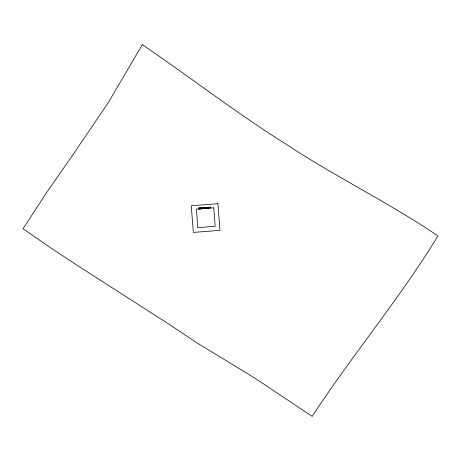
<?xml version="1.0" encoding="UTF-8"?>
<svg xmlns="http://www.w3.org/2000/svg" width="461" height="461" viewBox="0 0 461 461"><rect width="100%" height="100%" fill="white"/><g stroke="black" fill="none" stroke-linecap="round" stroke-linejoin="round"><path stroke-width="0.69" d="M202.425 207.784L202.517 208.706L201.117 208.81L201.054 207.876L202.454 207.773M204.569 208.568L202.857 208.683L202.777 207.755L206.914 207.473L206.983 208.407L206.637 208.43M204.269 207.652L204.05 208.603M204.505 207.634L203.86 207.675L203.923 208.608M207.329 207.433C207.611 207.098 207.715 208.66 207.398 208.366M207.513 207.427L207.698 208.349M200.483 208.85L198.962 208.954L198.898 208.02L200.42 207.917L200.368 208.856M204.448 208.579L205.698 208.487L205.658 207.554L206.194 207.519L205.231 207.588M200.552 208.85L200.27 208.868M205.698 208.487L206.983 208.407M200.189 207.94L200.719 207.899L199.941 207.957M207.853 208.343L207.271 208.384L207.208 207.45L208.516 207.358M210.02 207.243C208.113 207.375 212.325 207.093 210.285 207.225M209.934 208.193L209.53 208.228M205.059 207.6L204.713 207.623L204.782 208.556L205.122 208.533M206.574 207.496L206.914 207.473M207.208 207.45L208.96 207.323L209 208.263L207.271 208.384M210.297 207.225L209.847 207.26M198.881 208.026L199.164 208.009L198.945 208.96M203.036 208.672L202.794 207.75L203.013 208.683M206.073 207.525L206.171 208.453M206.107 208.458L205.894 207.536L205.9 208.476M199.071 208.009L199.135 208.942M198.991 208.015L199.117 208.954M142.316 44.636L108.37 102.503L71.91 156.227L46.838 192.225L23.05 228.725L50.549 247.788L79.638 266.913L167.913 323.518L196.847 342.828L254.558 377.916L312.183 416.364C352.296 354.924 399.773 298.619 437.95 235.894C388.917 202.719 335.493 176.805 286.097 144.212C236.654 113.227 190.502 77.465 142.316 44.636M202.143 207.796L202.195 208.735L202.131 207.796M208.649 207.346L208.695 208.286L208.649 207.346M217.903 203.693L191.257 205.79L193.355 232.43L220.001 230.339L217.903 203.693M213.754 207.819L196.415 209.156L197.838 227.659L215.178 226.322L213.754 207.819"/></g></svg>
